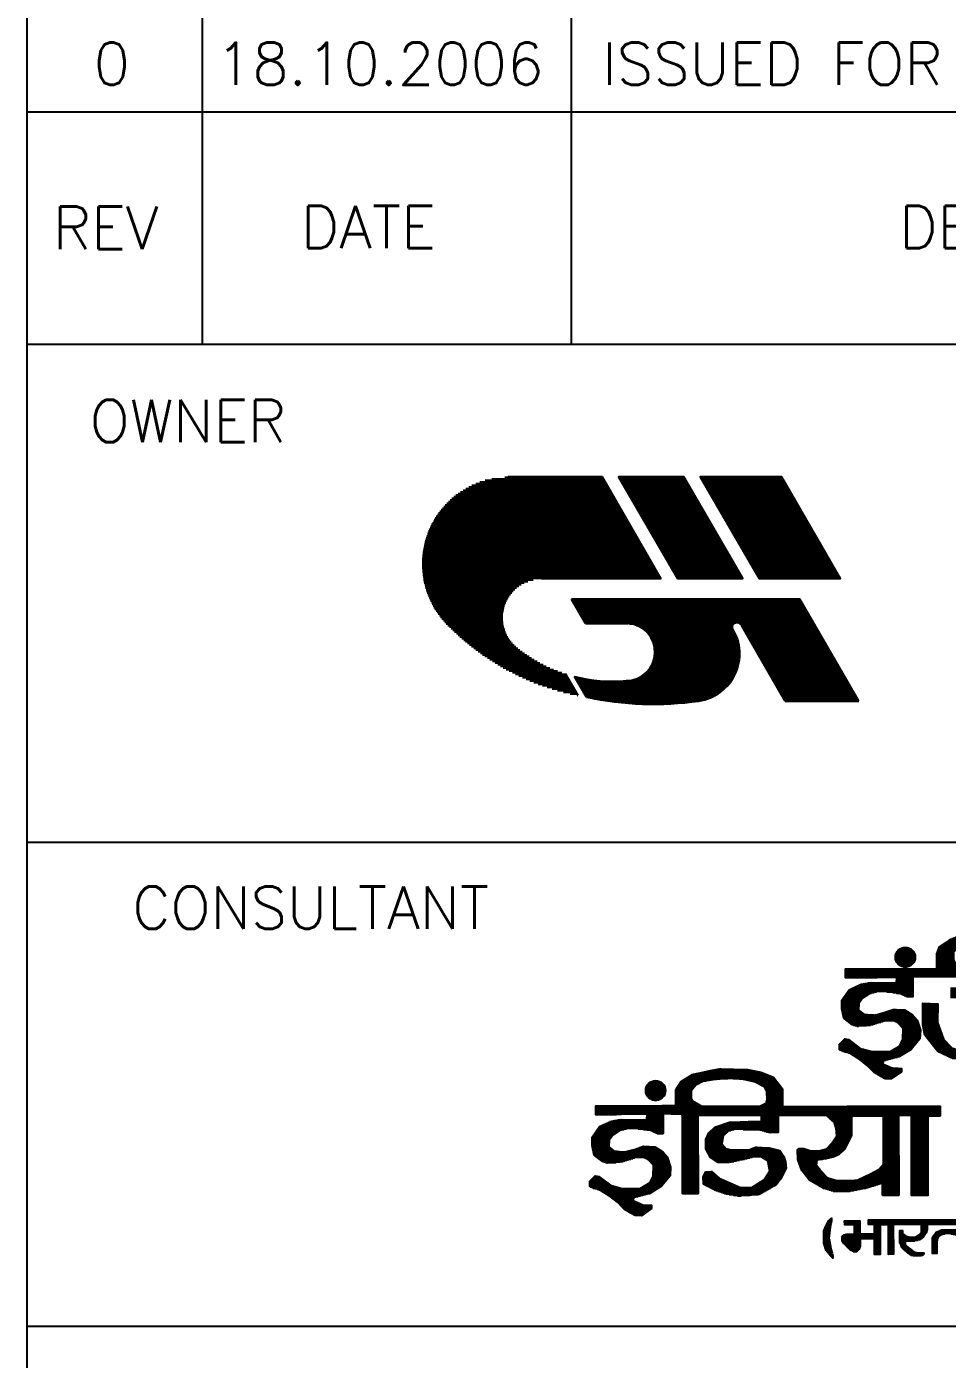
# Model space of a CAD drawing. Extents: x 278807 to 397707, y 326263 to 410363.
# Drawn here: x 380986 to 385321, y 332920 to 339201 of the extents above; entities that cross this region are included whole.
import ezdxf
from ezdxf.enums import TextEntityAlignment as Align

# ---------------------------------------------------------------- set-up
doc = ezdxf.new("R2010")
doc.units = 0
doc.header["$LTSCALE"] = 400
doc.header["$MEASUREMENT"] = 0
doc.layers.get('0').update_dxf_attribs({"linetype": 'CONTINUOUS'})
doc.layers.add('TEXT', color=3, linetype='CONTINUOUS')
doc.styles.add('ROMANS', font='romans.shx', dxfattribs={"width": 0.9})
pattern_1 = [(0, (366763.0994, 323914.4312), (9e-16, 2.794), [])]

# ---------------------------------------------------------------- blocks, each defined once
blk = doc.blocks.new('*X4')
at = {"color": 0}
for p, q in [((151.447, 130.9), (159.992, 130.9)), ((151.648, 131), (159.934, 131)), ((151.874, 131.1), (159.876, 131.1)), ((152.134, 131.2), (159.818, 131.2)), ((152.446, 131.3), (159.761, 131.3)), ((152.855, 131.4), (159.703, 131.4)), ((153.657, 131.5), (159.645, 131.5)), ((150.309, 130.1), (160.453, 130.1)), ((150.421, 130.2), (160.396, 130.2)), ((150.539, 130.3), (160.338, 130.3)), ((150.665, 130.4), (160.28, 130.4)), ((150.799, 130.5), (160.223, 130.5)), ((150.943, 130.6), (160.165, 130.6)), ((151.097, 130.7), (160.107, 130.7)), ((151.264, 130.8), (160.049, 130.8)), ((149.599, 129.3), (160.915, 129.3)), ((149.673, 129.4), (160.858, 129.4)), ((149.751, 129.5), (160.8, 129.5)), ((149.832, 129.6), (160.742, 129.6)), ((149.918, 129.7), (160.684, 129.7)), ((150.008, 129.8), (160.627, 129.8)), ((150.103, 129.9), (160.569, 129.9)), ((150.203, 130), (160.511, 130)), ((149.075, 128.4), (161.435, 128.4)), ((149.122, 128.5), (161.377, 128.5)), ((149.171, 128.6), (161.32, 128.6)), ((149.224, 128.7), (161.262, 128.7)), ((149.279, 128.8), (161.204, 128.8)), ((149.337, 128.9), (161.146, 128.9)), ((149.397, 129), (161.089, 129)), ((149.461, 129.1), (161.031, 129.1)), ((149.528, 129.2), (160.973, 129.2)), ((148.783, 127.6), (161.897, 127.6)), ((148.812, 127.7), (161.839, 127.7)), ((148.843, 127.8), (161.781, 127.8)), ((148.876, 127.9), (161.724, 127.9)), ((148.911, 128), (161.666, 128)), ((148.948, 128.1), (161.608, 128.1)), ((148.988, 128.2), (161.55, 128.2)), ((149.03, 128.3), (161.493, 128.3)), ((148.627, 126.8), (162.359, 126.8)), ((148.64, 126.9), (162.301, 126.9)), ((148.654, 127), (162.243, 127)), ((148.671, 127.1), (162.186, 127.1)), ((148.689, 127.2), (162.128, 127.2)), ((148.71, 127.3), (162.07, 127.3)), ((148.732, 127.4), (162.012, 127.4)), ((148.757, 127.5), (161.955, 127.5)), ((148.592, 126.2), (162.705, 126.2)), ((148.592, 126.1), (162.763, 126.1)), ((148.593, 126.3), (162.647, 126.3)), ((148.595, 126), (162.821, 126)), ((148.596, 126.4), (162.59, 126.4)), ((148.601, 126.5), (162.532, 126.5)), ((148.608, 126.6), (162.474, 126.6)), ((148.617, 126.7), (162.416, 126.7)), ((148.599, 125.9), (162.878, 125.9)), ((148.606, 125.8), (162.936, 125.8)), ((148.614, 125.7), (162.994, 125.7)), ((148.624, 125.6), (163.052, 125.6)), ((148.636, 125.5), (163.109, 125.5)), ((148.65, 125.4), (163.167, 125.4)), ((148.666, 125.3), (163.225, 125.3)), ((148.683, 125.2), (155.4, 125.2)), ((148.703, 125.1), (155.066, 125.1)), ((148.725, 125), (154.84, 125)), ((148.749, 124.9), (154.662, 124.9)), ((148.775, 124.8), (154.513, 124.8)), ((148.803, 124.7), (154.385, 124.7)), ((148.833, 124.6), (154.273, 124.6)), ((148.865, 124.5), (154.174, 124.5)), ((148.9, 124.4), (154.086, 124.4)), ((148.937, 124.3), (154.007, 124.3)), ((148.976, 124.2), (153.936, 124.2)), ((149.017, 124.1), (153.873, 124.1)), ((149.061, 124), (153.816, 124)), ((149.107, 123.9), (153.765, 123.9)), ((149.156, 123.8), (153.721, 123.8)), ((149.207, 123.7), (153.681, 123.7)), ((149.261, 123.6), (153.647, 123.6)), ((149.318, 123.5), (153.617, 123.5)), ((149.378, 123.4), (153.592, 123.4)), ((149.441, 123.3), (153.572, 123.3)), ((149.507, 123.2), (153.556, 123.2)), ((149.577, 123.1), (153.545, 123.1)), ((149.65, 123), (153.537, 123)), ((149.726, 122.9), (153.534, 122.9)), ((149.807, 122.8), (153.535, 122.8)), ((149.891, 122.7), (153.54, 122.7)), ((149.98, 122.6), (153.55, 122.6)), ((150.074, 122.5), (153.564, 122.5)), ((150.171, 122.4), (153.582, 122.4)), ((150.271, 122.3), (153.605, 122.3)), ((150.372, 122.2), (153.632, 122.2)), ((150.476, 122.1), (153.664, 122.1)), ((150.581, 122), (153.701, 122)), ((150.688, 121.9), (153.743, 121.9)), ((150.798, 121.8), (153.791, 121.8)), ((150.909, 121.7), (153.845, 121.7)), ((151.023, 121.6), (153.905, 121.6)), ((151.139, 121.5), (153.972, 121.5)), ((151.257, 121.4), (154.047, 121.4)), ((151.378, 121.3), (154.131, 121.3)), ((151.501, 121.2), (154.224, 121.2)), ((151.627, 121.1), (154.33, 121.1)), ((151.756, 121), (154.449, 121)), ((151.888, 120.9), (154.587, 120.9)), ((152.022, 120.8), (154.723, 120.8)), ((152.16, 120.7), (154.86, 120.7)), ((152.301, 120.6), (155.003, 120.6)), ((152.445, 120.5), (155.151, 120.5)), ((152.593, 120.4), (155.306, 120.4)), ((152.745, 120.3), (155.468, 120.3)), ((152.9, 120.2), (155.638, 120.2)), ((153.06, 120.1), (155.816, 120.1)), ((153.225, 120), (156.005, 120)), ((153.394, 119.9), (156.204, 119.9)), ((153.568, 119.8), (156.417, 119.8)), ((153.747, 119.7), (156.645, 119.7)), ((153.933, 119.6), (156.892, 119.6)), ((154.124, 119.5), (157.161, 119.5)), ((154.323, 119.4), (157.395, 119.4)), ((154.529, 119.3), (157.453, 119.3)), ((154.743, 119.2), (157.511, 119.2)), ((154.966, 119.1), (157.568, 119.1)), ((155.199, 119), (157.626, 119)), ((155.443, 118.9), (157.684, 118.9)), ((155.7, 118.8), (157.742, 118.8)), ((155.971, 118.7), (157.799, 118.7)), ((156.259, 118.6), (157.857, 118.6)), ((156.568, 118.5), (157.915, 118.5)), ((156.9, 118.4), (157.973, 118.4)), ((157.264, 118.3), (158.03, 118.3)), ((157.667, 118.2), (158.088, 118.2)), ((158.127, 118.1), (158.146, 118.1))]:
    blk.add_line(p, q, dxfattribs=at)
blk = doc.blocks.new('*X5')
at = {"color": 0}
for p, q in [((157.754, 124), (171.754, 124)), ((157.811, 123.9), (171.811, 123.9)), ((157.869, 123.8), (171.869, 123.8)), ((157.927, 123.7), (171.927, 123.7)), ((157.985, 123.6), (171.985, 123.6)), ((158.042, 123.5), (172.042, 123.5)), ((158.1, 123.4), (172.1, 123.4)), ((158.158, 123.3), (172.158, 123.3)), ((158.216, 123.2), (172.216, 123.2)), ((158.273, 123.1), (172.273, 123.1)), ((158.331, 123), (172.331, 123)), ((158.389, 122.9), (172.389, 122.9)), ((158.446, 122.8), (172.446, 122.8)), ((158.504, 122.7), (172.504, 122.7)), ((158.562, 122.6), (172.562, 122.6)), ((161.302, 122.5), (167.706, 122.5)), ((161.73, 122.4), (167.612, 122.4)), ((161.951, 122.3), (167.595, 122.3)), ((162.115, 122.2), (167.632, 122.2)), ((162.246, 122.1), (167.693, 122.1)), ((162.355, 122), (167.747, 122)), ((162.448, 121.9), (167.796, 121.9)), ((168.073, 122.5), (172.62, 122.5)), ((168.176, 122.4), (172.677, 122.4)), ((168.235, 122.3), (172.735, 122.3)), ((168.293, 122.2), (172.793, 122.2)), ((168.351, 122.1), (172.851, 122.1)), ((168.408, 122), (172.908, 122)), ((168.466, 121.9), (172.966, 121.9)), ((162.528, 121.8), (167.84, 121.8)), ((162.597, 121.7), (167.88, 121.7)), ((162.656, 121.6), (167.916, 121.6)), ((162.706, 121.5), (167.947, 121.5)), ((162.749, 121.4), (167.975, 121.4)), ((162.785, 121.3), (168, 121.3)), ((162.814, 121.2), (168.02, 121.2)), ((162.837, 121.1), (168.037, 121.1)), ((168.524, 121.8), (173.024, 121.8)), ((168.582, 121.7), (173.082, 121.7)), ((168.639, 121.6), (173.139, 121.6)), ((168.697, 121.5), (173.197, 121.5)), ((168.755, 121.4), (173.255, 121.4)), ((168.812, 121.3), (173.312, 121.3)), ((168.87, 121.2), (173.37, 121.2)), ((168.928, 121.1), (173.428, 121.1)), ((162.809, 120.3), (168.048, 120.3)), ((162.833, 120.4), (168.058, 120.4)), ((162.851, 120.5), (168.066, 120.5)), ((162.854, 121), (168.05, 121)), ((162.863, 120.6), (168.069, 120.6)), ((162.865, 120.9), (168.06, 120.9)), ((162.869, 120.7), (168.07, 120.7)), ((162.87, 120.8), (168.067, 120.8)), ((168.986, 121), (173.486, 121)), ((169.043, 120.9), (173.543, 120.9)), ((169.101, 120.8), (173.601, 120.8)), ((169.159, 120.7), (173.659, 120.7)), ((169.217, 120.6), (173.717, 120.6)), ((169.274, 120.5), (173.774, 120.5)), ((169.332, 120.4), (173.832, 120.4)), ((169.39, 120.3), (173.89, 120.3)), ((162.334, 119.5), (167.831, 119.5)), ((162.43, 119.6), (167.872, 119.6)), ((162.512, 119.7), (167.909, 119.7)), ((162.583, 119.8), (167.941, 119.8)), ((162.644, 119.9), (167.97, 119.9)), ((162.696, 120), (167.995, 120)), ((162.741, 120.1), (168.016, 120.1)), ((162.778, 120.2), (168.034, 120.2)), ((169.448, 120.2), (173.948, 120.2)), ((169.505, 120.1), (174.005, 120.1)), ((169.563, 120), (174.063, 120)), ((169.621, 119.9), (174.121, 119.9)), ((169.679, 119.8), (174.179, 119.8)), ((169.736, 119.7), (174.236, 119.7)), ((169.794, 119.6), (174.294, 119.6)), ((169.852, 119.5), (174.352, 119.5)), ((157.973, 119.2), (158.198, 119.2)), ((158.03, 119.1), (158.704, 119.1)), ((158.088, 119), (159.511, 119)), ((158.146, 118.9), (167.484, 118.9)), ((158.204, 118.8), (167.406, 118.8)), ((158.261, 118.7), (167.32, 118.7)), ((158.319, 118.6), (167.226, 118.6)), ((160.975, 119), (167.556, 119)), ((161.67, 119.1), (167.621, 119.1)), ((161.911, 119.2), (167.681, 119.2)), ((162.083, 119.3), (167.736, 119.3)), ((162.22, 119.4), (167.786, 119.4)), ((169.909, 119.4), (174.409, 119.4)), ((169.967, 119.3), (174.467, 119.3)), ((170.025, 119.2), (174.525, 119.2)), ((170.083, 119.1), (174.583, 119.1)), ((170.14, 119), (174.64, 119)), ((170.198, 118.9), (174.698, 118.9)), ((170.256, 118.8), (174.756, 118.8)), ((170.314, 118.7), (174.814, 118.7)), ((170.371, 118.6), (174.871, 118.6)), ((158.377, 118.5), (167.122, 118.5)), ((158.435, 118.4), (167.008, 118.4)), ((158.492, 118.3), (166.88, 118.3)), ((158.55, 118.2), (166.736, 118.2)), ((158.608, 118.1), (166.571, 118.1)), ((158.665, 118), (166.377, 118)), ((159.158, 117.9), (166.135, 117.9)), ((159.739, 117.8), (165.797, 117.8)), ((170.429, 118.5), (174.929, 118.5)), ((170.487, 118.4), (174.987, 118.4)), ((170.545, 118.3), (175.045, 118.3)), ((170.602, 118.2), (175.102, 118.2)), ((170.66, 118.1), (175.16, 118.1)), ((170.718, 118), (175.218, 118)), ((170.775, 117.9), (175.275, 117.9)), ((170.833, 117.8), (175.333, 117.8)), ((160.464, 117.7), (165.136, 117.7)), ((161.566, 117.6), (164.034, 117.6))]:
    blk.add_line(p, q, dxfattribs=at)
blk = doc.blocks.new('*X7')
at = {"color": 0}
for p, q in [((-4799.23, 2394.6), (-4791.23, 2394.6)), ((-4799.17, 2394.5), (-4791.17, 2394.5)), ((-4799.12, 2394.4), (-4791.12, 2394.4)), ((-4799.06, 2394.3), (-4791.06, 2394.3)), ((-4799, 2394.2), (-4791, 2394.2)), ((-4798.94, 2394.1), (-4790.94, 2394.1)), ((-4798.89, 2394), (-4790.89, 2394)), ((-4798.83, 2393.9), (-4790.83, 2393.9)), ((-4798.77, 2393.8), (-4790.77, 2393.8)), ((-4798.71, 2393.7), (-4790.71, 2393.7)), ((-4798.65, 2393.6), (-4790.65, 2393.6)), ((-4798.6, 2393.5), (-4790.6, 2393.5)), ((-4798.54, 2393.4), (-4790.54, 2393.4)), ((-4798.48, 2393.3), (-4790.48, 2393.3)), ((-4798.42, 2393.2), (-4790.42, 2393.2)), ((-4798.37, 2393.1), (-4790.37, 2393.1)), ((-4798.31, 2393), (-4790.31, 2393)), ((-4798.25, 2392.9), (-4790.25, 2392.9)), ((-4798.19, 2392.8), (-4790.19, 2392.8)), ((-4798.14, 2392.7), (-4790.14, 2392.7)), ((-4798.08, 2392.6), (-4790.08, 2392.6)), ((-4798.02, 2392.5), (-4790.02, 2392.5)), ((-4797.96, 2392.4), (-4789.96, 2392.4)), ((-4797.9, 2392.3), (-4789.9, 2392.3)), ((-4797.85, 2392.2), (-4789.85, 2392.2)), ((-4797.79, 2392.1), (-4789.79, 2392.1)), ((-4797.73, 2392), (-4789.73, 2392)), ((-4797.67, 2391.9), (-4789.67, 2391.9)), ((-4797.62, 2391.8), (-4789.62, 2391.8)), ((-4797.56, 2391.7), (-4789.56, 2391.7)), ((-4797.5, 2391.6), (-4789.5, 2391.6)), ((-4797.44, 2391.5), (-4789.44, 2391.5)), ((-4797.38, 2391.4), (-4789.38, 2391.4)), ((-4797.33, 2391.3), (-4789.33, 2391.3)), ((-4797.27, 2391.2), (-4789.27, 2391.2)), ((-4797.21, 2391.1), (-4789.21, 2391.1)), ((-4797.15, 2391), (-4789.15, 2391)), ((-4797.1, 2390.9), (-4789.1, 2390.9)), ((-4797.04, 2390.8), (-4789.04, 2390.8)), ((-4796.98, 2390.7), (-4788.98, 2390.7)), ((-4796.92, 2390.6), (-4788.92, 2390.6)), ((-4796.86, 2390.5), (-4788.86, 2390.5)), ((-4796.81, 2390.4), (-4788.81, 2390.4)), ((-4796.75, 2390.3), (-4788.75, 2390.3)), ((-4796.69, 2390.2), (-4788.69, 2390.2)), ((-4796.63, 2390.1), (-4788.63, 2390.1)), ((-4796.58, 2390), (-4788.58, 2390)), ((-4796.52, 2389.9), (-4788.52, 2389.9)), ((-4796.46, 2389.8), (-4788.46, 2389.8)), ((-4796.4, 2389.7), (-4788.4, 2389.7)), ((-4796.35, 2389.6), (-4788.35, 2389.6)), ((-4796.29, 2389.5), (-4788.29, 2389.5)), ((-4796.23, 2389.4), (-4788.23, 2389.4)), ((-4796.17, 2389.3), (-4788.17, 2389.3)), ((-4796.11, 2389.2), (-4788.11, 2389.2)), ((-4796.06, 2389.1), (-4788.06, 2389.1)), ((-4796, 2389), (-4788, 2389)), ((-4795.94, 2388.9), (-4787.94, 2388.9)), ((-4795.88, 2388.8), (-4787.88, 2388.8)), ((-4795.83, 2388.7), (-4787.83, 2388.7)), ((-4795.77, 2388.6), (-4787.77, 2388.6)), ((-4795.71, 2388.5), (-4787.71, 2388.5)), ((-4795.65, 2388.4), (-4787.65, 2388.4)), ((-4795.59, 2388.3), (-4787.59, 2388.3)), ((-4795.54, 2388.2), (-4787.54, 2388.2)), ((-4795.48, 2388.1), (-4787.48, 2388.1)), ((-4795.42, 2388), (-4787.42, 2388)), ((-4795.36, 2387.9), (-4787.36, 2387.9)), ((-4795.31, 2387.8), (-4787.31, 2387.8)), ((-4795.25, 2387.7), (-4787.25, 2387.7)), ((-4795.19, 2387.6), (-4787.19, 2387.6)), ((-4795.13, 2387.5), (-4787.13, 2387.5)), ((-4795.08, 2387.4), (-4787.08, 2387.4)), ((-4795.02, 2387.3), (-4787.02, 2387.3)), ((-4794.96, 2387.2), (-4786.96, 2387.2)), ((-4794.9, 2387.1), (-4786.9, 2387.1)), ((-4794.84, 2387), (-4786.84, 2387)), ((-4794.79, 2386.9), (-4786.79, 2386.9)), ((-4794.73, 2386.8), (-4786.73, 2386.8)), ((-4794.67, 2386.7), (-4786.67, 2386.7)), ((-4794.61, 2386.6), (-4786.61, 2386.6)), ((-4794.56, 2386.5), (-4786.56, 2386.5)), ((-4794.5, 2386.4), (-4786.5, 2386.4)), ((-4794.44, 2386.3), (-4786.44, 2386.3)), ((-4794.38, 2386.2), (-4786.38, 2386.2)), ((-4794.32, 2386.1), (-4786.32, 2386.1)), ((-4794.27, 2386), (-4786.27, 2386)), ((-4794.21, 2385.9), (-4786.21, 2385.9)), ((-4794.15, 2385.8), (-4786.15, 2385.8)), ((-4794.09, 2385.7), (-4786.09, 2385.7)), ((-4794.04, 2385.6), (-4786.04, 2385.6)), ((-4793.98, 2385.5), (-4785.98, 2385.5)), ((-4793.92, 2385.4), (-4785.92, 2385.4)), ((-4793.86, 2385.3), (-4785.86, 2385.3)), ((-4793.81, 2385.2), (-4785.81, 2385.2)), ((-4793.75, 2385.1), (-4785.75, 2385.1)), ((-4793.69, 2385), (-4785.69, 2385)), ((-4793.63, 2384.9), (-4785.63, 2384.9)), ((-4793.57, 2384.8), (-4785.57, 2384.8)), ((-4793.52, 2384.7), (-4785.52, 2384.7))]:
    blk.add_line(p, q, dxfattribs=at)
blk = doc.blocks.new('*X6')
at = {"color": 0}
for p, q in [((-4807.23, 2394.6), (-4800.83, 2394.6)), ((-4807.17, 2394.5), (-4800.77, 2394.5)), ((-4807.12, 2394.4), (-4800.72, 2394.4)), ((-4807.06, 2394.3), (-4800.66, 2394.3)), ((-4807, 2394.2), (-4800.6, 2394.2)), ((-4806.94, 2394.1), (-4800.54, 2394.1)), ((-4806.89, 2394), (-4800.49, 2394)), ((-4806.83, 2393.9), (-4800.43, 2393.9)), ((-4806.77, 2393.8), (-4800.37, 2393.8)), ((-4806.71, 2393.7), (-4800.31, 2393.7)), ((-4806.65, 2393.6), (-4800.25, 2393.6)), ((-4806.6, 2393.5), (-4800.2, 2393.5)), ((-4806.54, 2393.4), (-4800.14, 2393.4)), ((-4806.48, 2393.3), (-4800.08, 2393.3)), ((-4806.42, 2393.2), (-4800.02, 2393.2)), ((-4806.37, 2393.1), (-4799.97, 2393.1)), ((-4806.31, 2393), (-4799.91, 2393)), ((-4806.25, 2392.9), (-4799.85, 2392.9)), ((-4806.19, 2392.8), (-4799.79, 2392.8)), ((-4806.14, 2392.7), (-4799.74, 2392.7)), ((-4806.08, 2392.6), (-4799.68, 2392.6)), ((-4806.02, 2392.5), (-4799.62, 2392.5)), ((-4805.96, 2392.4), (-4799.56, 2392.4)), ((-4805.9, 2392.3), (-4799.5, 2392.3)), ((-4805.85, 2392.2), (-4799.45, 2392.2)), ((-4805.79, 2392.1), (-4799.39, 2392.1)), ((-4805.73, 2392), (-4799.33, 2392)), ((-4805.67, 2391.9), (-4799.27, 2391.9)), ((-4805.62, 2391.8), (-4799.22, 2391.8)), ((-4805.56, 2391.7), (-4799.16, 2391.7)), ((-4805.5, 2391.6), (-4799.1, 2391.6)), ((-4805.44, 2391.5), (-4799.04, 2391.5)), ((-4805.38, 2391.4), (-4798.98, 2391.4)), ((-4805.33, 2391.3), (-4798.93, 2391.3)), ((-4805.27, 2391.2), (-4798.87, 2391.2)), ((-4805.21, 2391.1), (-4798.81, 2391.1)), ((-4805.15, 2391), (-4798.75, 2391)), ((-4805.1, 2390.9), (-4798.7, 2390.9)), ((-4805.04, 2390.8), (-4798.64, 2390.8)), ((-4804.98, 2390.7), (-4798.58, 2390.7)), ((-4804.92, 2390.6), (-4798.52, 2390.6)), ((-4804.86, 2390.5), (-4798.46, 2390.5)), ((-4804.81, 2390.4), (-4798.41, 2390.4)), ((-4804.75, 2390.3), (-4798.35, 2390.3)), ((-4804.69, 2390.2), (-4798.29, 2390.2)), ((-4804.63, 2390.1), (-4798.23, 2390.1)), ((-4804.58, 2390), (-4798.18, 2390)), ((-4804.52, 2389.9), (-4798.12, 2389.9)), ((-4804.46, 2389.8), (-4798.06, 2389.8)), ((-4804.4, 2389.7), (-4798, 2389.7)), ((-4804.35, 2389.6), (-4797.95, 2389.6)), ((-4804.29, 2389.5), (-4797.89, 2389.5)), ((-4804.23, 2389.4), (-4797.83, 2389.4)), ((-4804.17, 2389.3), (-4797.77, 2389.3)), ((-4804.11, 2389.2), (-4797.71, 2389.2)), ((-4804.06, 2389.1), (-4797.66, 2389.1)), ((-4804, 2389), (-4797.6, 2389)), ((-4803.94, 2388.9), (-4797.54, 2388.9)), ((-4803.88, 2388.8), (-4797.48, 2388.8)), ((-4803.83, 2388.7), (-4797.43, 2388.7)), ((-4803.77, 2388.6), (-4797.37, 2388.6)), ((-4803.71, 2388.5), (-4797.31, 2388.5)), ((-4803.65, 2388.4), (-4797.25, 2388.4)), ((-4803.59, 2388.3), (-4797.19, 2388.3)), ((-4803.54, 2388.2), (-4797.14, 2388.2)), ((-4803.48, 2388.1), (-4797.08, 2388.1)), ((-4803.42, 2388), (-4797.02, 2388)), ((-4803.36, 2387.9), (-4796.96, 2387.9)), ((-4803.31, 2387.8), (-4796.91, 2387.8)), ((-4803.25, 2387.7), (-4796.85, 2387.7)), ((-4803.19, 2387.6), (-4796.79, 2387.6)), ((-4803.13, 2387.5), (-4796.73, 2387.5)), ((-4803.08, 2387.4), (-4796.68, 2387.4)), ((-4803.02, 2387.3), (-4796.62, 2387.3)), ((-4802.96, 2387.2), (-4796.56, 2387.2)), ((-4802.9, 2387.1), (-4796.5, 2387.1)), ((-4802.84, 2387), (-4796.44, 2387)), ((-4802.79, 2386.9), (-4796.39, 2386.9)), ((-4802.73, 2386.8), (-4796.33, 2386.8)), ((-4802.67, 2386.7), (-4796.27, 2386.7)), ((-4802.61, 2386.6), (-4796.21, 2386.6)), ((-4802.56, 2386.5), (-4796.16, 2386.5)), ((-4802.5, 2386.4), (-4796.1, 2386.4)), ((-4802.44, 2386.3), (-4796.04, 2386.3)), ((-4802.38, 2386.2), (-4795.98, 2386.2)), ((-4802.32, 2386.1), (-4795.92, 2386.1)), ((-4802.27, 2386), (-4795.87, 2386)), ((-4802.21, 2385.9), (-4795.81, 2385.9)), ((-4802.15, 2385.8), (-4795.75, 2385.8)), ((-4802.09, 2385.7), (-4795.69, 2385.7)), ((-4802.04, 2385.6), (-4795.64, 2385.6)), ((-4801.98, 2385.5), (-4795.58, 2385.5)), ((-4801.92, 2385.4), (-4795.52, 2385.4)), ((-4801.86, 2385.3), (-4795.46, 2385.3)), ((-4801.81, 2385.2), (-4795.41, 2385.2)), ((-4801.75, 2385.1), (-4795.35, 2385.1)), ((-4801.69, 2385), (-4795.29, 2385)), ((-4801.63, 2384.9), (-4795.23, 2384.9)), ((-4801.57, 2384.8), (-4795.17, 2384.8)), ((-4801.52, 2384.7), (-4795.12, 2384.7))]:
    blk.add_line(p, q, dxfattribs=at)

msp = doc.modelspace()

# ---------------------------------------------------------------- hatches: boundary and pattern name
h = msp.add_hatch()
h.set_pattern_fill('ANSI31', color=256, scale=0.88, angle=315, style=0)
h.set_pattern_definition(pattern_1)
h.paths.add_polyline_path([(385755.048, 334348.175), (385824.37, 334348.296), (385824.169, 334463.221), (385823.72, 334720.661), (385877.144, 334720.755), (385877.268, 334650.163), (385877.79, 334351.116), (385948.414, 334351.24), (385948.264, 334437.434), (385947.769, 334721.005), (386311.315, 334721.639), (386312.703, 334673.28), (386290.549, 334674.542), (386256.659, 334680.984), (386184.992, 334680.859), (386117.254, 334669.038), (386069.07, 334653.098), (386033.924, 334632.233), (386001.407, 334598.371), (385983.247, 334551.532), (385982.005, 334516.424), (385985.939, 334502.129), (385999.026, 334469.647), (386018.745, 334444.977), (386070.918, 334415.163), (386102.203, 334408.717), (386124.354, 334408.756), (386176.455, 334420.548), (386224.62, 334447.937), (386254.506, 334496.097), (386258.31, 334555.913), (386225.644, 334607.864), (386168.358, 334580.46), (386177.522, 334555.772), (386185.39, 334527.181), (386185.422, 334508.978), (386171.164, 334466.046), (386141.241, 334438.69), (386121.691, 334441.256), (386102.13, 334450.324), (386081.238, 334474.991), (386066.855, 334503.57), (386068.101, 334536.078), (386070.667, 334559.486), (386104.448, 334615.454), (386164.347, 334638.962), (386242.789, 334639.099), (386289.714, 334630.079), (386315.802, 334614.522), (386316.265, 334349.154), (386393.144, 334349.288), (386393.117, 334365.145), (386392.497, 334720.354), (386571.013, 334720.665), (386593.185, 334709.002), (386621.917, 334671.346), (386631.091, 334641.458), (386624.633, 334608.433), (386614.252, 334583.711), (386594.738, 334565.474), (386564.8, 334547.219), (386540.054, 334540.675), (386510.077, 334544.523), (386463.138, 334561.344), (386437.078, 334561.299), (386437.169, 334509.291), (386443.727, 334484.598), (386468.568, 334436.534), (386523.364, 334397.623), (386570.316, 334373.001), (386612.034, 334361.372), (386660.253, 334357.556), (386696.74, 334356.319), (386732.794, 334361.583), (386777.082, 334370.762), (386821.346, 334392.943), (386843.758, 334392.982), (386843.84, 334346.174), (386920.719, 334346.309), (386920.518, 334461.361), (386920.064, 334721.402), (387170.247, 334721.838), (387191.121, 334707.572), (387195.135, 334647.389), (387179.56, 334612.256), (387139.209, 334587.482), (387090.99, 334591.298), (387055.762, 334617.241), (387028.303, 334671.802), (386956.636, 334671.677), (386956.734, 334615.514), (386958.194, 334525.802), (386976.541, 334466.025), (387006.588, 334421.87), (387047.045, 334385.535), (387096.606, 334359.618), (387157.876, 334344.122), (387229.538, 334346.848), (387295.966, 334362.566), (387295.889, 334406.773), (387222.941, 334393.643), (387144.764, 334390.907), (387100.429, 334409.032), (387057.354, 334451.864), (387039.005, 334512.941), (387038.916, 334563.649), (387058.466, 334561.083), (387096.27, 334552.048), (387160.119, 334552.159), (387182.266, 334554.798), (387225.23, 334575.676), (387240.866, 334575.704), (387260.453, 334552.334), (387399.877, 334552.577), (387400.236, 334347.145), (387474.509, 334347.275), (387474.426, 334394.463), (387473.853, 334723.003), (387558.55, 334723.151), (387558.478, 334764.757), (387406.023, 334764.491), (387364.248, 334808.625), (387358.97, 334846.322), (387364.126, 334878.836), (387395.374, 334893.193), (387434.465, 334893.261), (387486.62, 334873.849), (387517.95, 334841.399), (387533.588, 334840.126), (387550.433, 334894.764), (387489.01, 334923.261), (387473.36, 334931.035), (387453.807, 334934.902), (387426.444, 334934.854), (387393.868, 334934.797), (387358.686, 334934.736), (387336.548, 334926.896), (387310.514, 334911.248), (387288.408, 334885.205), (387275.432, 334853.978), (387275.482, 334825.373), (387278.113, 334811.075), (387296.394, 334789.004), (387296.435, 334765.6), (387113.103, 334765.28), (386413.262, 334764.059), (386419.73, 334791.374), (386419.648, 334838.182), (386409.176, 334865.468), (386394.679, 334884.945), (386364.677, 334903.096), (386300.788, 334926.388), (386231.711, 334935.369), (386178.28, 334939.176), (386079.249, 334939.004), (386018.018, 334932.396), (385988.052, 334929.743), (385928.149, 334908.835), (385897.667, 334887.979), (385874.249, 334867.134), (385867.788, 334835.918), (385866.608, 334765.705), (385832.734, 334763.046), (385840.5, 334792.964), (385841.73, 334834.573), (385829.953, 334863.157), (385811.674, 334883.928), (385769.938, 334905.959), (385696.943, 334920.133), (385643.505, 334927.841), (385575.22, 334931.623), (385473.583, 334931.445), (385444.921, 334928.795), (385381.092, 334916.982), (385334.213, 334899.997), (385320.128, 334888.088), (385283.686, 334863.321), (385272.016, 334830.795), (385272.138, 334760.584), (384842.137, 334759.834), (384842.146, 334717.775), (385083.205, 334719.496), (385081.948, 334693.49), (384962.064, 334695.881), (384915.168, 334687.998), (384859.183, 334661.896), (384824.088, 334612.427), (384824.158, 334572.121), (384833.358, 334527.041), (384871.196, 334498.502), (384895.969, 334489.444), (384925.937, 334490.797), (384965.019, 334496.066), (384993.67, 334505.217), (385028.833, 334515.68), (385069.227, 334515.751), (385086.181, 334507.979), (385113.594, 334479.422), (385112.38, 334428.712), (385098.101, 334397.482), (385051.239, 334370.096), (384966.542, 334369.948), (384910.484, 334385.453), (384855.684, 334426.964), (384838.74, 334429.535), (384814.026, 334404.788), (384814.071, 334378.784), (384832.327, 334371.014), (384862.313, 334361.965), (384909.274, 334332.142), (384944.504, 334304.899), (384977.139, 334271.151), (385026.704, 334242.633), (385056.676, 334241.385), (385104.829, 334275.275), (385104.802, 334290.877), (385067.012, 334292.111), (385052.669, 334297.287), (385017.46, 334312.828), (385018.738, 334327.133), (385095.583, 334346.77), (385151.555, 334380.673), (385191.863, 334430.151), (385194.398, 334470.462), (385178.678, 334518.542), (385157.787, 334542.798), (385119.958, 334566.136), (385066.529, 334568.643), (385028.764, 334555.575), (384979.271, 334542.486), (384928.446, 334546.298), (384903.654, 334565.758), (384904.903, 334596.965), (384921.799, 334621.699), (384955.64, 334643.861), (384997.319, 334654.336), (385054.659, 334650.535), (385101.582, 334642.816), (385131.576, 334628.566), (385159.461, 334628.615), (385159.296, 334723.529), (385621.873, 334724.337), (385621.969, 334669.347), (385336.604, 334668.849), (385336.682, 334624.515), (385439.621, 334624.695), (385477.425, 334615.66), (385507.456, 334580.606), (385523.177, 334532.526), (385523.265, 334481.818), (385512.902, 334446.695), (385484.315, 334401.138), (385434.847, 334373.747), (385381.423, 334373.654), (385339.696, 334390.484), (385303.146, 334428.126), (385274.34, 334507.388), (385276.792, 334595.806), (385205.121, 334598.282), (385205.182, 334563.176), (385205.3, 334495.566), (385215.808, 334447.476), (385277.185, 334370.871), (385347.608, 334337.189), (385445.335, 334337.359), (385524.759, 334372.604), (385580.671, 334440.312), (385593.611, 334492.343), (385593.495, 334558.653), (385581.711, 334591.138), (385581.664, 334618.442), (385629.876, 334618.526), (385630.35, 334346.784), (385696.414, 334346.899), (385696.27, 334429.193), (385695.764, 334719.138), (385754.401, 334719.24), (385754.581, 334616.016)])
h.paths.add_polyline_path([(385729.96, 334761.439), (385379.444, 334760.827), (385355.926, 334797.192), (385354.546, 334841.397), (385377.955, 334867.442), (385419.625, 334883.117), (385461.304, 334893.591), (385602.032, 334893.837), (385641.134, 334887.404), (385689.355, 334882.287), (385737.611, 334857.668), (385753.281, 334838.192), (385753.374, 334784.884)], flags=16)
h.paths.add_polyline_path([(385965.549, 334761.85), (385945.965, 334783.92), (385942.031, 334798.215), (385940.66, 334837.219), (385961.458, 334865.86), (386003.119, 334886.736), (386029.166, 334894.582), (386081.283, 334897.274), (386197.253, 334897.476), (386251.987, 334893.671), (386287.185, 334884.631), (386321.103, 334862.587), (386339.404, 334828.813), (386339.436, 334810.61), (386330.369, 334779.39), (386314.762, 334762.46)], flags=16)
h.paths.add_polyline_path([(386538.95, 334500.953), (386592.375, 334501.047), (386639.261, 334514.131), (386674.393, 334542.796), (386701.689, 334581.85), (386712.054, 334615.674), (386711.961, 334668.982), (386701.485, 334698.868), (386698.836, 334723.568), (386847.382, 334723.827), (386847.822, 334471.588), (386834.83, 334449.462), (386786.656, 334427.274), (386718.935, 334406.352), (386652.482, 334404.936), (386595.124, 334419.138), (386553.381, 334445.07), (386537.684, 334480.148)], flags=16)
h.paths.add_polyline_path([(387274.374, 334599.752), (387274.156, 334724.572), (387404.46, 334724.799), (387404.677, 334599.98)], flags=16)
h = msp.add_hatch()
h.set_pattern_fill('ANSI31', color=256, scale=0.88, angle=315, style=0)
h.set_pattern_definition(pattern_1)
h.paths.add_polyline_path([(385076.799, 334814.989, 1.00000023), (385170.067, 334814.989, 1.00000023)])
h = msp.add_hatch()
h.set_pattern_fill('ANSI31', color=256, scale=0.88, angle=315, style=0)
h.set_pattern_definition(pattern_1)
h.paths.add_polyline_path([(384074.672, 333700.65), (384147.642, 333700.777), (384147, 334068.416), (384446.514, 334068.939), (384446.561, 334041.635), (384295.416, 334037.47), (384226.396, 334013.946), (384197.777, 333986.592), (384183.498, 333955.362), (384183.575, 333911.155), (384205.797, 333870.887), (384242.323, 333847.547), (384291.839, 333847.634), (384347.849, 333859.433), (384409.066, 333873.842), (384441.64, 333875.2), (384475.553, 333855.756), (384484.76, 333806.364), (384460.072, 333766.827), (384400.195, 333730.317), (384346.773, 333728.924), (384246.362, 333772.955), (384211.124, 333805.399), (384183.762, 333804.051), (384170.775, 333779.324), (384173.44, 333745.524), (384228.218, 333717.015), (384284.282, 333697.61), (384339.023, 333689.904), (384379.413, 333692.575), (384435.436, 333696.573), (384517.446, 333743.524), (384535.643, 333769.56), (384561.615, 333820.313), (384558.957, 333850.213), (384551.096, 333874.903), (384532.803, 333903.476), (384481.962, 333916.389), (384418.107, 333920.178), (384386.856, 333907.122), (384303.462, 333906.976), (384278.693, 333913.434), (384259.109, 333935.503), (384265.559, 333973.221), (384288.976, 333994.361), (384320.231, 334004.817), (384437.511, 334001.121), (384489.657, 333986.91), (384524.837, 333988.271), (384524.694, 334070.184), (384750.119, 334070.578), (384789.274, 334034.24), (384798.44, 334008.252), (384801.108, 333973.151), (384779.015, 333939.307), (384753.002, 333911.957), (384717.836, 333902.795), (384678.745, 333902.726), (384644.848, 333913.069), (384623.999, 333913.032), (384614.889, 333906.516), (384617.575, 333861.013), (384635.906, 333810.337), (384669.862, 333766.189), (384737.689, 333726.695), (384789.837, 333711.183), (384855.25, 333711.297), (384938.617, 333727.045), (385015.716, 333750.584), (385015.816, 333693.121), (385092.695, 333693.255), (385092.04, 334068.298), (385152.24, 334068.403), (385152.897, 333692.01), (385229.776, 333692.145), (385229.121, 334067.689), (385287.888, 334067.792), (385287.808, 334113.299), (384544.397, 334112.001), (384544.254, 334193.914), (384502.461, 334248.865), (384442.478, 334273.465), (384379.912, 334285.057), (384249.602, 334288.73), (384213.128, 334282.166), (384120.647, 334262.501), (384068.582, 334229.905), (384042.592, 334189.553), (384042.721, 334115.442), (383666.098, 334114.785), (383666.107, 334072.726), (383907.167, 334074.447), (383905.909, 334048.441), (383786.025, 334050.832), (383739.13, 334042.949), (383683.144, 334016.847), (383648.049, 333967.378), (383648.119, 333927.071), (383657.319, 333881.992), (383695.157, 333853.453), (383719.93, 333844.395), (383749.898, 333845.748), (383788.98, 333851.017), (383817.631, 333860.168), (383852.795, 333870.631), (383893.189, 333870.702), (383910.142, 333862.93), (383937.555, 333834.373), (383936.341, 333783.663), (383922.062, 333752.433), (383875.2, 333725.047), (383790.503, 333724.899), (383734.445, 333740.404), (383679.645, 333781.915), (383662.701, 333784.486), (383637.987, 333759.739), (383638.032, 333733.735), (383656.288, 333725.965), (383686.274, 333716.916), (383733.235, 333687.093), (383768.465, 333659.85), (383801.1, 333626.102), (383850.665, 333597.584), (383880.637, 333596.336), (383928.79, 333630.225), (383928.763, 333645.828), (383890.973, 333647.062), (383876.63, 333652.238), (383841.421, 333667.779), (383842.699, 333682.083), (383919.544, 333701.721), (383975.516, 333735.624), (384015.824, 333785.102), (384018.359, 333825.413), (384002.639, 333873.493), (383981.748, 333897.749), (383943.919, 333921.087), (383890.49, 333923.594), (383852.725, 333910.526), (383803.232, 333897.437), (383752.407, 333901.249), (383727.616, 333920.709), (383728.864, 333951.916), (383745.76, 333976.65), (383779.601, 333998.812), (383821.28, 334009.287), (383878.62, 334005.486), (383925.543, 333997.767), (383955.538, 333983.517), (383983.423, 333983.566), (383983.257, 334078.48), (384074.022, 334073.067)])
h.paths.add_polyline_path([(384164.983, 334111.755), (384123.243, 334136.386), (384116.702, 334150.677), (384116.637, 334188.382), (384137.442, 334213.123), (384169.988, 334230.082), (384218.185, 334239.268), (384252.059, 334241.927), (384301.57, 334244.614), (384360.213, 334240.816), (384390.194, 334234.367), (384416.266, 334227.912), (384458.002, 334205.881), (384469.77, 334182.498), (384471.144, 334142.194), (384467.264, 334125.284), (384441.226, 334112.237)], flags=16)
h.paths.add_polyline_path([(384707.596, 333860.675), (384749.284, 333865.949), (384783.15, 333873.809), (384811.794, 333886.861), (384840.417, 333911.615), (384853.405, 333936.342), (384871.577, 333976.68), (384871.42, 334066.394), (385018.663, 334066.651), (385019.065, 333836.515), (385000.861, 333814.38), (384959.202, 333792.204), (384899.31, 333764.795), (384866.741, 333760.837), (384800.287, 333760.721), (384758.567, 333773.651), (384723.321, 333809.995), (384705.038, 333833.367)], flags=16)
h = msp.add_hatch()
h.set_pattern_fill('ANSI31', color=256, scale=0.88, angle=315, style=0)
h.set_pattern_definition(pattern_1)
h.paths.add_polyline_path([(383994.028, 334186.697, 1.00000023), (383900.76, 334186.697, 1.00000023)])
h = msp.add_hatch()
h.set_pattern_fill('ANSI31', color=256, scale=0.88, angle=315, style=0)
h.set_pattern_definition(pattern_1)
h.paths.add_polyline_path([(384740.373, 333467.441), (384751.139, 333432.505), (384770.647, 333407.294), (384782.344, 333396.634), (384781.352, 333407.313), (384778.411, 333419.93), (384773.518, 333435.457), (384770.573, 333450.016), (384767.617, 333470.401), (384763.689, 333490.784), (384766.568, 333514.092), (384769.438, 333542.255), (384776.198, 333572.366), (384776.173, 333586.931), (384763.543, 333574.286), (384752.875, 333552.906), (384740.271, 333525.698)])
h = msp.add_hatch()
h.set_pattern_fill('ANSI31', color=256, scale=0.88, angle=315, style=0)
h.set_pattern_definition(pattern_1)
h.paths.add_polyline_path([(384869.149, 333510.387), (384847.738, 333510.35), (384835.094, 333506.444), (384826.349, 333498.661), (384826.384, 333478.271), (384834.192, 333465.662), (384850.767, 333448.214), (384863.44, 333435.614), (384881.948, 333425.937), (384891.68, 333425.954), (384896.539, 333429.846), (384904.313, 333436.656), (384911.096, 333453.174), (384911.035, 333488.129), (384978.477, 333488.246), (384978.606, 333414.454), (385004.882, 333414.5), (385004.638, 333554.317), (385043.566, 333554.385), (385043.81, 333414.568), (385067.166, 333414.608), (385066.922, 333554.426), (385199.277, 333554.657), (385199.338, 333519.702), (385188.655, 333507.061), (385171.158, 333495.379), (385147.801, 333495.338), (385125.409, 333500.154), (385116.637, 333507.906), (385109.812, 333514.691), (385109.792, 333526.343), (385097.141, 333526.321), (385097.244, 333467.093), (385099.19, 333467.096), (385104.072, 333458.366), (385106.037, 333447.689), (385112.861, 333440.904), (385124.556, 333431.215), (385135.28, 333420.553), (385151.843, 333409.901), (385169.365, 333407.019), (385193.695, 333407.062), (385206.34, 333410.968), (385210.224, 333415.829), (385211.187, 333421.657), (385179.072, 333421.6), (385163.492, 333426.428), (385141.078, 333443.866), (385122.559, 333460.34), (385122.53, 333476.846), (385159.511, 333476.911), (385182.861, 333480.835), (385193.56, 333484.738), (385209.11, 333496.416), (385221.728, 333515.858), (385226.567, 333531.401), (385226.526, 333554.704), (385374.452, 333554.962), (385374.494, 333530.688), (385293.719, 333530.547), (385283.996, 333525.676), (385269.408, 333519.825), (385259.703, 333504.272), (385250.965, 333492.606), (385251.093, 333418.813), (385272.504, 333418.851), (385271.476, 333449.919), (385271.434, 333474.193), (385275.3, 333489.735), (385279.177, 333498.481), (385288.899, 333504.323), (385300.569, 333509.198), (385311.269, 333512.13), (385335.599, 333512.172), (385352.15, 333508.318), (385362.86, 333505.423), (385373.582, 333495.733), (385373.716, 333419.027), (385399.992, 333419.073), (385399.755, 333555.006), (385419.219, 333555.04), (385419.18, 333577.372), (384950.393, 333576.554), (384950.43, 333555.193), (384977.68, 333555.241), (384977.758, 333510.577), (384909.634, 333510.458), (384909.526, 333572.599), (384837.509, 333572.473), (384837.93, 333554.026), (384876.858, 333554.094), (384884.65, 333550.224), (384884.72, 333510.415)])

# ---------------------------------------------------------------- linework, layer by layer
at = {"color": 7}
for p, q in [((380985.639, 408667.026), (380985.639, 327015.105)), ((380986.323, 338940.286), (380986.323, 336176.055)), ((380986.211, 337841.35), (380986.211, 336123.237)), ((380986.211, 337704.175), (396941.41, 337704.175))]:
    msp.add_line(p, q, dxfattribs=at)
for p, q in [((381811.687, 342131.909), (381811.687, 337704.175)), ((383550.143, 342131.909), (383550.143, 337704.175)), ((380986.323, 338799.371), (396953.994, 338799.371)), ((380985.639, 337733.998), (380985.639, 333018.933)), ((380986.211, 337725.168), (380986.211, 333013.987)), ((383696.67, 337078.208), (383253.774, 337078.208)), ((383973.799, 336598.208), (383696.67, 337078.208)), ((383973.799, 336598.208), (383410.38, 336598.208)), ((383617.909, 336387.008), (383551.399, 336502.208)), ((384626.599, 336502.208), (383551.399, 336502.208)), ((384903.727, 336022.208), (384626.599, 336502.208)), ((383617.909, 336387.008), (383818.481, 336387.008)), ((384558.127, 336022.208), (384353.131, 336377.27)), ((383581.979, 336048.294), (383523.02, 336150.413)), ((383621.753, 336040.844), (383565.668, 336137.985)), ((384558.127, 336022.208), (384903.727, 336022.208)), ((380986.211, 335356.71), (396941.41, 335356.71)), ((380986.211, 333076.039), (396941.41, 333076.039))]:
    msp.add_line(p, q)
at = {"color": 200}
msp.add_line((383878.62, 334005.486), (383878.62, 334005.486), dxfattribs=at)
for points in [[(384080.67, 337079.032), (383773.47, 337079.032), (384050.599, 336599.032), (384357.799, 336599.032), (384080.67, 337079.032)], [(384541.47, 337079.032), (384157.47, 337079.032), (384434.599, 336599.032), (384818.599, 336599.032), (384541.47, 337079.032)]]:
    msp.add_lwpolyline(points)
for points in [[(385621.873, 334724.337), (385159.296, 334723.529), (385159.461, 334628.615), (385131.576, 334628.566), (385101.582, 334642.816), (385054.659, 334650.535), (385054.659, 334650.535), (384997.319, 334654.336), (384997.319, 334654.336), (384955.64, 334643.861), (384921.799, 334621.699), (384904.903, 334596.965), (384903.654, 334565.758), (384928.446, 334546.298), (384979.271, 334542.486), (385028.764, 334555.575), (385066.529, 334568.643), (385119.958, 334566.136), (385157.787, 334542.798), (385178.678, 334518.542), (385194.398, 334470.462), (385191.863, 334430.151), (385151.555, 334380.673), (385095.583, 334346.77), (385018.738, 334327.133), (385017.46, 334312.828), (385052.669, 334297.287), (385067.012, 334292.111), (385104.802, 334290.877), (385104.829, 334275.275), (385056.676, 334241.385), (385026.704, 334242.633), (384977.139, 334271.151), (384944.504, 334304.899), (384909.274, 334332.142), (384862.313, 334361.965), (384832.327, 334371.014), (384814.071, 334378.784), (384814.026, 334404.788), (384838.74, 334429.535), (384855.684, 334426.964), (384910.484, 334385.453), (384966.542, 334369.948), (385051.239, 334370.096), (385098.101, 334397.482), (385112.38, 334428.712), (385113.594, 334479.422), (385086.181, 334507.979), (385069.227, 334515.751), (385028.833, 334515.68), (384993.67, 334505.217), (384965.019, 334496.066), (384925.937, 334490.797), (384895.969, 334489.444), (384871.196, 334498.502), (384833.358, 334527.041), (384824.158, 334572.121), (384824.088, 334612.427), (384859.183, 334661.896), (384915.168, 334687.998), (384962.064, 334695.881), (385081.948, 334693.49), (385083.205, 334719.496), (384842.146, 334717.775), (384842.137, 334759.834), (385272.138, 334760.584), (385272.016, 334830.795), (385283.686, 334863.321), (385320.128, 334888.088), (385334.213, 334899.997)], [(385347.608, 334337.189), (385277.185, 334370.871), (385215.808, 334447.476), (385205.3, 334495.566), (385205.182, 334563.176), (385205.121, 334598.282), (385276.792, 334595.806), (385274.34, 334507.388), (385303.146, 334428.126), (385339.696, 334390.484)], [(384164.983, 334111.755), (384123.243, 334136.386), (384116.702, 334150.677), (384116.637, 334188.382), (384137.442, 334213.123), (384169.988, 334230.082), (384218.185, 334239.268), (384252.059, 334241.927), (384301.57, 334244.614), (384360.213, 334240.816), (384390.194, 334234.367), (384416.266, 334227.912), (384458.002, 334205.881), (384458.002, 334205.881), (384469.77, 334182.498), (384471.144, 334142.194), (384467.264, 334125.284), (384441.226, 334112.237), (384164.983, 334111.755)], [(384871.42, 334066.394), (385018.663, 334066.651), (385019.065, 333836.515), (385000.861, 333814.38), (384959.202, 333792.204), (384959.202, 333792.204), (384899.31, 333764.795), (384866.741, 333760.837), (384800.287, 333760.721), (384758.567, 333773.651), (384723.321, 333809.995), (384705.038, 333833.367), (384707.596, 333860.675), (384749.284, 333865.949), (384783.15, 333873.809), (384811.794, 333886.861), (384840.417, 333911.615), (384853.405, 333936.342), (384871.577, 333976.68), (384871.42, 334066.394)], [(385374.452, 333554.962), (385226.526, 333554.704), (385226.567, 333531.401), (385221.728, 333515.858), (385209.11, 333496.416), (385193.56, 333484.738), (385182.861, 333480.835), (385159.511, 333476.911), (385122.53, 333476.846), (385122.559, 333460.34), (385141.078, 333443.866), (385163.492, 333426.428), (385179.072, 333421.6), (385211.187, 333421.657), (385210.224, 333415.829), (385206.34, 333410.968), (385193.695, 333407.062), (385169.365, 333407.019), (385151.843, 333409.901), (385135.28, 333420.553), (385124.556, 333431.215), (385112.861, 333440.904), (385106.037, 333447.689), (385104.072, 333458.366), (385099.19, 333467.096), (385097.244, 333467.093), (385097.141, 333526.321), (385109.792, 333526.343), (385109.812, 333514.691), (385116.637, 333507.906), (385125.409, 333500.154), (385147.801, 333495.338), (385171.158, 333495.379), (385188.655, 333507.061), (385199.338, 333519.702), (385199.277, 333554.657), (385066.922, 333554.426), (385067.166, 333414.608), (385043.81, 333414.568), (385043.566, 333554.385), (385004.638, 333554.317), (385004.882, 333414.5), (384978.606, 333414.454), (384978.477, 333488.246), (384911.035, 333488.129), (384911.096, 333453.174), (384904.313, 333436.656), (384896.539, 333429.846), (384891.68, 333425.954), (384881.948, 333425.937), (384863.44, 333435.614), (384850.767, 333448.214), (384834.192, 333465.662), (384826.384, 333478.271), (384826.349, 333498.661), (384835.094, 333506.444), (384847.738, 333510.35), (384869.149, 333510.387), (384884.72, 333510.415), (384884.65, 333550.224), (384876.858, 333554.094), (384837.93, 333554.026), (384837.509, 333572.473), (384909.526, 333572.599), (384909.634, 333510.458), (384977.758, 333510.577), (384977.68, 333555.241), (384950.43, 333555.193), (384950.393, 333576.554), (385419.18, 333577.372)], [(385335.599, 333512.172), (385311.269, 333512.13), (385300.569, 333509.198), (385288.899, 333504.323), (385279.177, 333498.481), (385275.3, 333489.735), (385271.434, 333474.193), (385271.476, 333449.919), (385272.504, 333418.851), (385251.093, 333418.813), (385250.965, 333492.606), (385259.703, 333504.272), (385269.408, 333519.825), (385283.996, 333525.676), (385293.719, 333530.547), (385374.494, 333530.688)]]:
    msp.add_lwpolyline(points, dxfattribs=at)
for points in [[(384002.639, 333873.493), (384018.359, 333825.413), (384015.824, 333785.102), (383975.516, 333735.624), (383919.544, 333701.721), (383842.699, 333682.083), (383841.421, 333667.779), (383876.63, 333652.238), (383890.973, 333647.062), (383928.763, 333645.828), (383928.79, 333630.225), (383880.637, 333596.336), (383850.665, 333597.584), (383801.1, 333626.102), (383768.465, 333659.85), (383733.235, 333687.093), (383686.274, 333716.916), (383656.288, 333725.965), (383638.032, 333733.735), (383637.987, 333759.739), (383662.701, 333784.486), (383679.645, 333781.915), (383734.445, 333740.404), (383790.503, 333724.899), (383875.2, 333725.047), (383922.062, 333752.433), (383936.341, 333783.663), (383937.555, 333834.373), (383910.142, 333862.93), (383893.189, 333870.702), (383852.795, 333870.631), (383817.631, 333860.168), (383788.98, 333851.017), (383749.898, 333845.748), (383719.93, 333844.395), (383695.157, 333853.453), (383657.319, 333881.992), (383648.119, 333927.071), (383648.049, 333967.378), (383683.144, 334016.847), (383739.13, 334042.949), (383786.025, 334050.832), (383905.909, 334048.441), (383907.167, 334074.447), (383666.107, 334072.726), (383666.098, 334114.785), (384042.721, 334115.442), (384042.592, 334189.553), (384068.582, 334229.905), (384120.647, 334262.501), (384213.128, 334282.166), (384249.602, 334288.73), (384379.912, 334285.057), (384442.478, 334273.465), (384502.461, 334248.865), (384544.254, 334193.914), (384544.397, 334112.001), (385287.808, 334113.299), (385287.888, 334067.792), (385229.121, 334067.689), (385229.776, 333692.145), (385152.897, 333692.01), (385152.24, 334068.403), (385092.04, 334068.298), (385092.695, 333693.255), (385015.816, 333693.121), (385015.716, 333750.584), (384938.617, 333727.045), (384855.25, 333711.297), (384789.837, 333711.183), (384737.689, 333726.695), (384737.689, 333726.695), (384669.862, 333766.189), (384635.906, 333810.337), (384617.575, 333861.013), (384614.889, 333906.516), (384623.999, 333913.032), (384644.848, 333913.069), (384678.745, 333902.726), (384717.836, 333902.795), (384753.002, 333911.957), (384779.015, 333939.307), (384801.108, 333973.151), (384798.44, 334008.252), (384789.274, 334034.24), (384750.119, 334070.578), (384524.694, 334070.184), (384524.837, 333988.271), (384489.657, 333986.91), (384437.511, 334001.121), (384320.231, 334004.817), (384288.976, 333994.361), (384265.559, 333973.221), (384259.109, 333935.503), (384278.693, 333913.434), (384303.462, 333906.976), (384386.856, 333907.122), (384418.107, 333920.178), (384481.962, 333916.389), (384532.803, 333903.476), (384551.096, 333874.903), (384558.957, 333850.213), (384561.615, 333820.313), (384535.643, 333769.56), (384517.446, 333743.524), (384435.436, 333696.573), (384379.413, 333692.575), (384339.023, 333689.904), (384284.282, 333697.61), (384228.218, 333717.015), (384173.44, 333745.524), (384170.775, 333779.324), (384183.762, 333804.051), (384211.124, 333805.399), (384246.362, 333772.955), (384346.773, 333728.924), (384400.195, 333730.317), (384460.072, 333766.827), (384484.76, 333806.364), (384475.553, 333855.756), (384441.64, 333875.2), (384409.066, 333873.842), (384347.849, 333859.433), (384291.839, 333847.634), (384242.323, 333847.547), (384205.797, 333870.887), (384183.575, 333911.155), (384183.498, 333955.362), (384197.777, 333986.592), (384226.396, 334013.946), (384295.416, 334037.47), (384446.561, 334041.635), (384446.514, 334068.939), (384147, 334068.416), (384147.642, 333700.777), (384074.672, 333700.65), (384074.022, 334073.067), (383983.257, 334078.48), (383983.423, 333983.566), (383955.538, 333983.517), (383925.543, 333997.767), (383878.62, 334005.486), (383821.28, 334009.287), (383779.601, 333998.812), (383745.76, 333976.65), (383728.864, 333951.916), (383727.616, 333920.709), (383752.407, 333901.249), (383803.232, 333897.437), (383852.725, 333910.526), (383890.49, 333923.594), (383943.919, 333921.087), (383981.748, 333897.749)], [(384776.173, 333586.931), (384776.198, 333572.366), (384769.438, 333542.255), (384766.568, 333514.092), (384763.689, 333490.784), (384767.617, 333470.401), (384770.573, 333450.016), (384773.518, 333435.457), (384778.411, 333419.93), (384781.352, 333407.313), (384782.344, 333396.634), (384770.647, 333407.294), (384751.139, 333432.505), (384740.373, 333467.441), (384740.271, 333525.698), (384752.875, 333552.906), (384763.543, 333574.286)]]:
    msp.add_lwpolyline(points, close=True, dxfattribs=at)
for centre in [(385123.433, 334814.989), (383947.394, 334186.697)]:
    msp.add_circle(centre, 46.634, dxfattribs=at)
for centre, radius, start, end in [((383810.327, 336252.954), 134.301, 269.6758676, 86.5193275), ((384118.451, 336245.264), 225.519, 278.474478, 31.3147349), ((384322.76, 336372.493), 15.36, 130.6922061, 220.7124001), ((384330.091, 336363.968), 26.604, 30, 130.6922061), ((383742.866, 336825.428), 709.913, 255.5458352, 275.3912756), ((383939.233, 337524.786), 1517.524, 257.9239802, 278.0478272)]:
    msp.add_arc(centre, radius, start, end)

# ---------------------------------------------------------------- block references
for name, p, xscale, yscale, zscale in [('*X4', (371436.188, 326978.542), 76.79999999236315, 76.8000000010943, 76.80000000000001), ('*X6', (614522.063, 222135.719), 47.99999999813735, 48.00000000104774, 48), ('*X7', (614522.063, 222135.719), 47.99999999813735, 48.00000000104774, 48), ('*X5', (371436.188, 326978.542), 76.79999999236315, 76.8000000010943, 76.80000000000001)]:
    msp.add_blockref(name, p, dxfattribs=dict(xscale=xscale, yscale=yscale, zscale=zscale))

# ---------------------------------------------------------------- texts
at = {"layer": 'TEXT', "style": 'ROMANS'}
for s, p in [('0', (381300.557, 338925.57)), ('18.10.2006', (381876.603, 338925.57)), ('ISSUED FOR APPROVAL', (383696.167, 338925.57)), ('REV', (381109.256, 338152.41)), ('DATE', (382277.658, 338155.954)), ('DESCRIPTION ', (385094.832, 338155.954))]:
    msp.add_text(s, height=200, dxfattribs=at).set_placement(p)
for s, p in [('OWNER', (381745.113, 337342.047)), ('CONSULTANT', (382323.129, 335048.356))]:
    msp.add_text(s, height=200, dxfattribs=at).set_placement(p, align=Align.MIDDLE)

doc.saveas('drawing.dxf')
